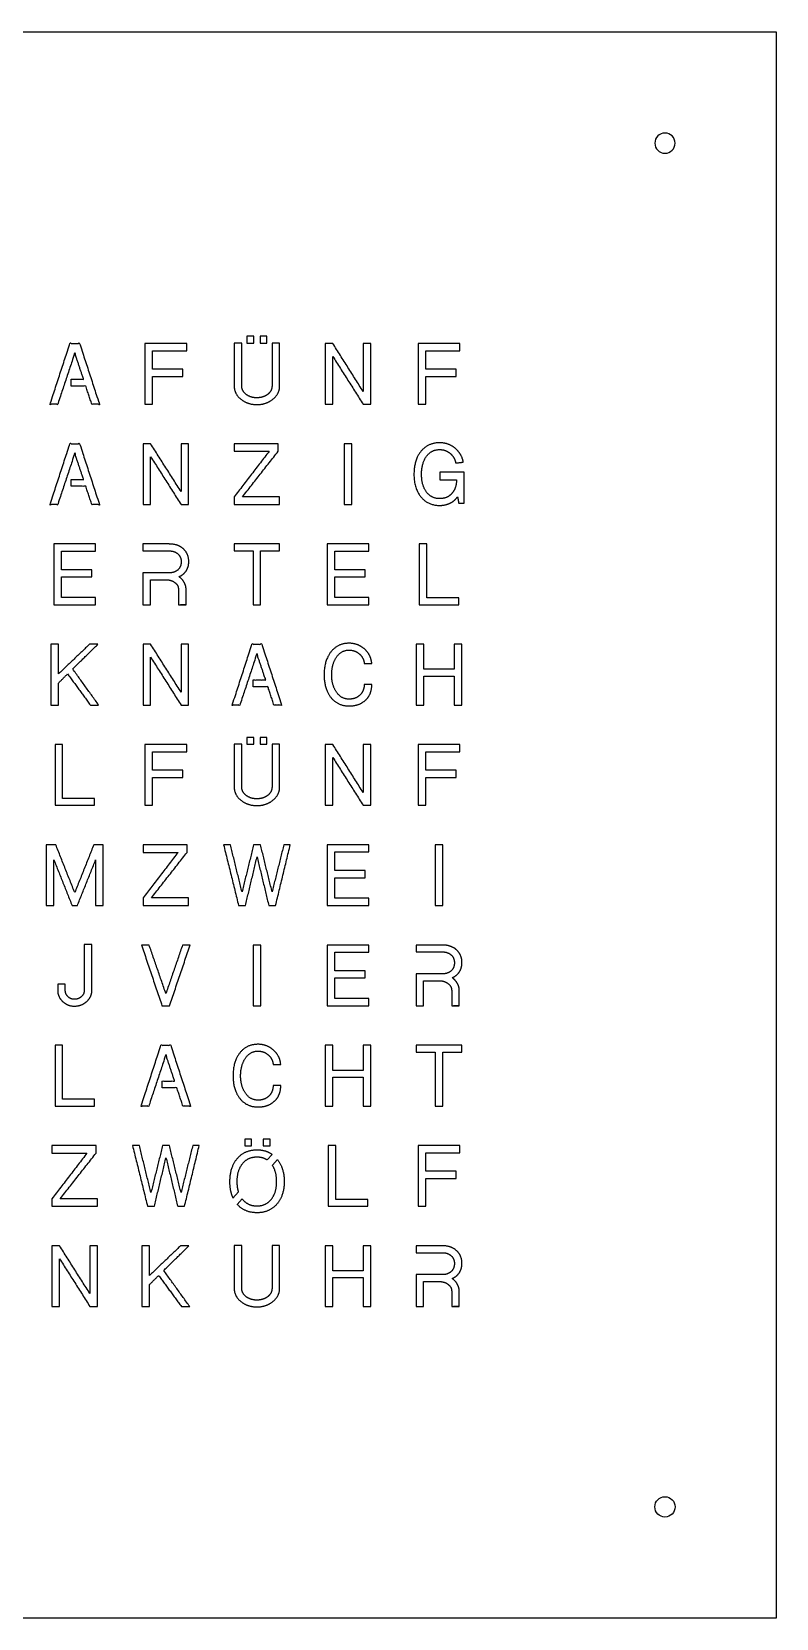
# Model space of a CAD drawing. Header units: millimetres. Extents: x -301 to 169, y -403 to 67.
# Drawn here: x -51.4 to 169.4, y -403 to 67 of the extents above; entities that cross this region are included whole.
import ezdxf

# ---------------------------------------------------------------- set-up
doc = ezdxf.new("R2010")
doc.units = ezdxf.units.MM
doc.layers.add('Kontur', color=12, linetype='Continuous', true_color=0xc80000)

msp = doc.modelspace()

# ---------------------------------------------------------------- linework, layer by layer
at = {"layer": 'Kontur'}
for p, q in [((18.49, -267.19), (19.93, -265.58)), ((20.01, -268.78), (21.52, -267.1)), ((8.32, -278.5), (9.99, -276.64)), ((9.59, -280.38), (11.06, -278.74))]:
    msp.add_line(p, q, dxfattribs=at)
msp.add_lwpolyline([(-300.59, 67.02), (169.41, 67.02), (169.41, -402.98), (-300.59, -402.98)], close=True, dxfattribs=at)
for points in [[(-10.64, -84.73), (-18.4, -84.73), (-18.4, -86.77), (-16.15, -86.77), (-10.64, -86.77)], [(-10.64, -93.28), (-16.15, -93.28), (-18.4, -93.28), (-18.4, -102.73), (-16.15, -102.73), (-16.15, -95.32), (-11.53, -95.32)], [(-7.83, -98.23), (-7.83, -102.73), (-5.58, -102.73), (-5.58, -98.23)], [(-5.58, -102.73), (-7.26, -102.73)], [(70.36, -203.53), (62.6, -203.53), (62.6, -205.57), (64.85, -205.57), (70.36, -205.57)], [(70.36, -212.08), (64.85, -212.08), (62.6, -212.08), (62.6, -221.53), (64.85, -221.53), (64.85, -214.12), (69.47, -214.12)], [(73.17, -217.03), (73.17, -221.53), (75.42, -221.53), (75.42, -217.03)], [(75.42, -221.53), (73.74, -221.53)], [(70.36, -292.63), (62.6, -292.63), (62.6, -294.67), (64.85, -294.67), (70.36, -294.67)], [(70.36, -301.18), (64.85, -301.18), (62.6, -301.18), (62.6, -310.63), (64.85, -310.63), (64.85, -303.22), (69.47, -303.22)], [(73.17, -306.13), (73.17, -310.63), (75.42, -310.63), (75.42, -306.13)], [(75.42, -310.63), (73.74, -310.63)]]:
    msp.add_lwpolyline(points, dxfattribs=at)
at = {"layer": 'Kontur', "extrusion": (0, 0, -1)}
msp.add_circle((-136.41, 34.02), 3, dxfattribs=at)
at = {"layer": 'Kontur'}
msp.add_circle((136.41, -369.98), 3, dxfattribs=at)
for points, degree in [([(12.47, -23.21), (12.47, -25.22)], 1), ([(14.48, -23.21), (12.47, -23.21)], 1), ([(14.48, -25.22), (14.48, -23.21)], 1), ([(16.39, -23.21), (16.39, -25.22)], 1), ([(18.4, -23.21), (16.39, -23.21)], 1), ([(18.4, -25.22), (18.4, -23.21)], 1), ([(-17.77, -25.33), (-17.77, -43.33)], 1), ([(-5.4, -25.33), (-17.77, -25.33)], 1), ([(-15.52, -27.46), (-5.4, -27.46)], 1), ([(-15.52, -32.96), (-15.52, -27.46)], 1), ([(-5.4, -27.46), (-5.4, -25.33)], 1), ([(8.66, -25.22), (8.66, -37.83)], 1), ([(10.91, -25.22), (8.66, -25.22)], 1), ([(10.91, -37.83), (10.91, -25.22)], 1), ([(12.47, -25.22), (14.48, -25.22)], 1), ([(16.39, -25.22), (18.4, -25.22)], 1), ([(19.91, -25.22), (19.91, -37.83)], 1), ([(22.16, -25.22), (19.91, -25.22)], 1), ([(22.16, -37.83), (22.16, -25.22)], 1), ([(35.66, -25.33), (35.66, -43.33)], 1), ([(37.91, -25.33), (35.66, -25.33)], 1), ([(46.91, -39.51), (37.91, -25.33)], 1), ([(46.91, -25.33), (46.91, -39.51)], 1), ([(49.16, -25.33), (46.91, -25.33)], 1), ([(49.16, -43.33), (49.16, -25.33)], 1), ([(63.23, -25.33), (63.23, -43.33)], 1), ([(75.6, -25.33), (63.23, -25.33)], 1), ([(65.48, -27.46), (75.6, -27.46)], 1), ([(65.48, -32.96), (65.48, -27.46)], 1), ([(75.6, -27.46), (75.6, -25.33)], 1), ([(37.91, -29.17), (46.91, -43.33)], 1), ([(37.91, -43.33), (37.91, -29.17)], 1), ([(-6.52, -32.96), (-15.52, -32.96)], 1), ([(-15.52, -35.1), (-6.52, -35.1)], 1), ([(-15.52, -43.33), (-15.52, -35.1)], 1), ([(-6.52, -35.1), (-6.52, -32.96)], 1), ([(74.48, -32.96), (65.48, -32.96)], 1), ([(65.48, -35.1), (74.48, -35.1)], 1), ([(65.48, -43.33), (65.48, -35.1)], 1), ([(74.48, -35.1), (74.48, -32.96)], 1), ([(-17.77, -43.33), (-15.52, -43.33)], 1), ([(35.66, -43.33), (37.91, -43.33)], 1), ([(46.91, -43.33), (49.16, -43.33)], 1), ([(63.23, -43.33), (65.48, -43.33)], 1), ([(-18.34, -55.03), (-18.34, -73.03)], 1), ([(-16.09, -55.03), (-18.34, -55.03)], 1), ([(-7.09, -69.21), (-16.09, -55.03)], 1), ([(-7.09, -55.03), (-7.09, -69.21)], 1), ([(-4.84, -55.03), (-7.09, -55.03)], 1), ([(-4.84, -73.03), (-4.84, -55.03)], 1), ([(8.66, -55.03), (8.66, -57.28)], 1), ([(21.72, -55.03), (8.66, -55.03)], 1), ([(21.72, -57.28), (21.72, -55.03)], 1), ([(41.29, -55.03), (41.29, -73.03)], 1), ([(43.54, -55.03), (41.29, -55.03)], 1), ([(43.54, -73.03), (43.54, -55.03)], 1), ([(-16.09, -58.87), (-7.09, -73.03)], 1), ([(-16.09, -73.03), (-16.09, -58.87)], 1), ([(19.03, -57.28), (8.66, -70.78)], 1), ([(8.66, -57.28), (19.03, -57.28)], 1), ([(11.12, -70.78), (21.72, -57.28)], 1), ([(74.36, -60.73), (76.61, -60.49)], 1), ([(69.62, -63.45), (69.62, -65.7)], 1), ([(76.84, -63.45), (69.62, -63.45)], 1), ([(69.62, -65.7), (74.59, -65.7)], 1), ([(76.84, -72.66), (76.84, -63.45)], 1), ([(-18.34, -73.03), (-16.09, -73.03)], 1), ([(-7.09, -73.03), (-4.84, -73.03)], 1), ([(8.66, -70.78), (8.66, -73.03)], 1), ([(8.66, -73.03), (22.16, -73.03)], 1), ([(22.16, -70.78), (11.12, -70.78)], 1), ([(22.16, -73.03), (22.16, -70.78)], 1), ([(41.29, -73.03), (43.54, -73.03)], 1), ([(74.92, -70.73), (75.25, -72.66)], 1), ([(75.25, -72.66), (76.84, -72.66)], 1), ([(-44.77, -84.73), (-44.77, -102.73)], 1), ([(-32.4, -84.73), (-44.77, -84.73)], 1), ([(-42.52, -86.86), (-32.4, -86.86)], 1), ([(-42.52, -92.36), (-42.52, -86.86)], 1), ([(-32.4, -86.86), (-32.4, -84.73)], 1), ([(-6.38, -86.18), (-7.97, -84.73), (-10.64, -84.73)], 2), ([(-10.64, -86.77), (-9.01, -86.77), (-8, -87.66)], 2), ([(-8, -87.66), (-7.03, -88.55), (-7.03, -90)], 2), ([(-4.78, -90), (-4.78, -87.6), (-6.38, -86.18)], 2), ([(8.66, -84.73), (8.66, -86.77)], 1), ([(22.16, -84.73), (8.66, -84.73)], 1), ([(8.66, -86.77), (14.26, -86.77)], 1), ([(14.26, -86.77), (14.26, -102.73)], 1), ([(16.51, -86.77), (22.16, -86.77)], 1), ([(16.51, -102.73), (16.51, -86.77)], 1), ([(22.16, -86.77), (22.16, -84.73)], 1), ([(36.23, -84.73), (36.23, -102.73)], 1), ([(48.6, -84.73), (36.23, -84.73)], 1), ([(38.48, -86.86), (48.6, -86.86)], 1), ([(38.48, -92.36), (38.48, -86.86)], 1), ([(48.6, -86.86), (48.6, -84.73)], 1), ([(63.57, -84.73), (63.57, -102.73)], 1), ([(65.82, -84.73), (63.57, -84.73)], 1), ([(65.82, -100.71), (65.82, -84.73)], 1), ([(-33.52, -92.36), (-42.52, -92.36)], 1), ([(-33.52, -94.5), (-33.52, -92.36)], 1), ([(-8, -92.39), (-9.01, -93.28), (-10.64, -93.28)], 2), ([(-7.03, -90), (-7.03, -91.48), (-8, -92.39)], 2), ([(-7.71, -94.41), (-6.38, -93.9), (-5.55, -92.69)], 2), ([(-5.55, -92.69), (-4.78, -91.48), (-4.78, -90)], 2), ([(47.48, -92.36), (38.48, -92.36)], 1), ([(47.48, -94.5), (47.48, -92.36)], 1), ([(-42.52, -94.5), (-33.52, -94.5)], 1), ([(-42.52, -100.59), (-42.52, -94.5)], 1), ([(-11.53, -95.32), (-10.05, -95.32), (-8.98, -96.09)], 2), ([(-8.98, -96.09), (-7.83, -96.92), (-7.83, -98.23)], 2), ([(-6.17, -96.06), (-6.73, -95.09), (-7.71, -94.41)], 2), ([(-5.58, -98.23), (-5.58, -97.1), (-6.17, -96.06)], 2), ([(38.48, -94.5), (47.48, -94.5)], 1), ([(38.48, -100.59), (38.48, -94.5)], 1), ([(-44.77, -102.73), (-32.4, -102.73)], 1), ([(-32.4, -100.59), (-42.52, -100.59)], 1), ([(-32.4, -102.73), (-32.4, -100.59)], 1), ([(14.26, -102.73), (16.51, -102.73)], 1), ([(36.23, -102.73), (48.6, -102.73)], 1), ([(48.6, -100.59), (38.48, -100.59)], 1), ([(48.6, -102.73), (48.6, -100.59)], 1), ([(63.57, -102.73), (75.26, -102.73)], 1), ([(75.26, -100.71), (65.82, -100.71)], 1), ([(75.26, -102.73), (75.26, -100.71)], 1), ([(-45.66, -114.43), (-45.66, -132.43)], 1), ([(-43.41, -114.43), (-45.66, -114.43)], 1), ([(-43.41, -123.22), (-43.41, -114.43)], 1), ([(-34.21, -114.43), (-43.41, -123.22)], 1), ([(-39.21, -121.74), (-31.72, -114.43)], 1), ([(-31.72, -114.43), (-34.21, -114.43)], 1), ([(-18.34, -114.43), (-18.34, -132.43)], 1), ([(-16.09, -114.43), (-18.34, -114.43)], 1), ([(-7.09, -128.61), (-16.09, -114.43)], 1), ([(-7.09, -114.43), (-7.09, -128.61)], 1), ([(-4.84, -114.43), (-7.09, -114.43)], 1), ([(-4.84, -132.43), (-4.84, -114.43)], 1), ([(62.66, -114.43), (62.66, -132.43)], 1), ([(64.91, -114.43), (62.66, -114.43)], 1), ([(64.91, -121.86), (64.91, -114.43)], 1), ([(73.91, -114.43), (73.91, -121.86)], 1), ([(76.16, -114.43), (73.91, -114.43)], 1), ([(76.16, -132.43), (76.16, -114.43)], 1), ([(-31.51, -132.43), (-39.21, -121.74)], 1), ([(-16.09, -118.27), (-7.09, -132.43)], 1), ([(-16.09, -132.43), (-16.09, -118.27)], 1), ([(47.24, -120.13), (49.49, -120.13)], 1), ([(73.91, -121.86), (64.91, -121.86)], 1), ([(-43.41, -125.91), (-40.72, -123.22)], 1), ([(-43.41, -132.43), (-43.41, -125.91)], 1), ([(-40.72, -123.22), (-33.97, -132.43)], 1), ([(49.49, -126.34), (47.24, -126.34)], 1), ([(64.91, -123.87), (73.91, -123.87)], 1), ([(64.91, -132.43), (64.91, -123.87)], 1), ([(73.91, -123.87), (73.91, -132.43)], 1), ([(-45.66, -132.43), (-43.41, -132.43)], 1), ([(-33.97, -132.43), (-31.51, -132.43)], 1), ([(-18.34, -132.43), (-16.09, -132.43)], 1), ([(-7.09, -132.43), (-4.84, -132.43)], 1), ([(62.66, -132.43), (64.91, -132.43)], 1), ([(73.91, -132.43), (76.16, -132.43)], 1), ([(-44.43, -144.13), (-44.43, -162.13)], 1), ([(-42.18, -144.13), (-44.43, -144.13)], 1), ([(-42.18, -160.11), (-42.18, -144.13)], 1), ([(-17.77, -144.13), (-17.77, -162.13)], 1), ([(-5.4, -144.13), (-17.77, -144.13)], 1), ([(-5.4, -146.26), (-5.4, -144.13)], 1), ([(8.66, -144.02), (8.66, -156.63)], 1), ([(10.91, -144.02), (8.66, -144.02)], 1), ([(10.91, -156.63), (10.91, -144.02)], 1), ([(12.47, -142.01), (12.47, -144.02)], 1), ([(14.48, -142.01), (12.47, -142.01)], 1), ([(12.47, -144.02), (14.48, -144.02)], 1), ([(14.48, -144.02), (14.48, -142.01)], 1), ([(16.39, -142.01), (16.39, -144.02)], 1), ([(18.4, -142.01), (16.39, -142.01)], 1), ([(16.39, -144.02), (18.4, -144.02)], 1), ([(18.4, -144.02), (18.4, -142.01)], 1), ([(19.91, -144.02), (19.91, -156.63)], 1), ([(22.16, -144.02), (19.91, -144.02)], 1), ([(22.16, -156.63), (22.16, -144.02)], 1), ([(35.66, -144.13), (35.66, -162.13)], 1), ([(37.91, -144.13), (35.66, -144.13)], 1), ([(46.91, -158.31), (37.91, -144.13)], 1), ([(46.91, -144.13), (46.91, -158.31)], 1), ([(49.16, -144.13), (46.91, -144.13)], 1), ([(49.16, -162.13), (49.16, -144.13)], 1), ([(63.23, -144.13), (63.23, -162.13)], 1), ([(75.6, -144.13), (63.23, -144.13)], 1), ([(75.6, -146.26), (75.6, -144.13)], 1), ([(-15.52, -146.26), (-5.4, -146.26)], 1), ([(-15.52, -151.76), (-15.52, -146.26)], 1), ([(37.91, -147.97), (46.91, -162.13)], 1), ([(37.91, -162.13), (37.91, -147.97)], 1), ([(65.48, -146.26), (75.6, -146.26)], 1), ([(65.48, -151.76), (65.48, -146.26)], 1), ([(-6.52, -151.76), (-15.52, -151.76)], 1), ([(-15.52, -153.9), (-6.52, -153.9)], 1), ([(-15.52, -162.13), (-15.52, -153.9)], 1), ([(-6.52, -153.9), (-6.52, -151.76)], 1), ([(74.48, -151.76), (65.48, -151.76)], 1), ([(65.48, -153.9), (74.48, -153.9)], 1), ([(65.48, -162.13), (65.48, -153.9)], 1), ([(74.48, -153.9), (74.48, -151.76)], 1), ([(-44.43, -162.13), (-32.74, -162.13)], 1), ([(-32.74, -160.11), (-42.18, -160.11)], 1), ([(-32.74, -162.13), (-32.74, -160.11)], 1), ([(-17.77, -162.13), (-15.52, -162.13)], 1), ([(35.66, -162.13), (37.91, -162.13)], 1), ([(46.91, -162.13), (49.16, -162.13)], 1), ([(63.23, -162.13), (65.48, -162.13)], 1), ([(-47.02, -173.83), (-47.02, -191.83)], 1), ([(-44.21, -173.83), (-47.02, -173.83)], 1), ([(-38.59, -188.01), (-44.21, -173.83)], 1), ([(-32.96, -173.83), (-38.59, -188.01)], 1), ([(-30.15, -173.83), (-32.96, -173.83)], 1), ([(-30.15, -191.83), (-30.15, -173.83)], 1), ([(-18.34, -173.83), (-18.34, -176.08)], 1), ([(-5.28, -173.83), (-18.34, -173.83)], 1), ([(-5.28, -176.08), (-5.28, -173.83)], 1), ([(7.56, -173.83), (5.53, -173.83)], 1), ([(5.53, -173.83), (9.99, -191.83)], 1), ([(11, -187.77), (7.56, -173.83)], 1), ([(14.45, -173.83), (11, -187.77)], 1), ([(16.48, -173.83), (14.45, -173.83)], 1), ([(19.92, -187.77), (16.48, -173.83)], 1), ([(23.39, -173.83), (19.92, -187.77)], 1), ([(20.96, -191.83), (25.31, -173.83)], 1), ([(25.31, -173.83), (23.39, -173.83)], 1), ([(36.23, -173.83), (36.23, -191.83)], 1), ([(48.6, -173.83), (36.23, -173.83)], 1), ([(48.6, -175.96), (48.6, -173.83)], 1), ([(68.29, -173.83), (68.29, -191.83)], 1), ([(70.54, -173.83), (68.29, -173.83)], 1), ([(70.54, -191.83), (70.54, -173.83)], 1), ([(-44.77, -178.33), (-39.39, -191.83)], 1), ([(-44.77, -191.83), (-44.77, -178.33)], 1), ([(-37.82, -191.83), (-32.4, -178.33)], 1), ([(-32.4, -178.33), (-32.4, -191.83)], 1), ([(-7.97, -176.08), (-18.34, -189.58)], 1), ([(-18.34, -176.08), (-7.97, -176.08)], 1), ([(-15.88, -189.58), (-5.28, -176.08)], 1), ([(12.02, -191.83), (15.46, -177.44)], 1), ([(15.46, -177.44), (18.93, -191.83)], 1), ([(38.48, -175.96), (48.6, -175.96)], 1), ([(38.48, -181.46), (38.48, -175.96)], 1), ([(47.48, -181.46), (38.48, -181.46)], 1), ([(47.48, -183.6), (47.48, -181.46)], 1), ([(38.48, -183.6), (47.48, -183.6)], 1), ([(38.48, -189.69), (38.48, -183.6)], 1), ([(-47.02, -191.83), (-44.77, -191.83)], 1), ([(-39.39, -191.83), (-37.82, -191.83)], 1), ([(-32.4, -191.83), (-30.15, -191.83)], 1), ([(-18.34, -189.58), (-18.34, -191.83)], 1), ([(-18.34, -191.83), (-4.84, -191.83)], 1), ([(-4.84, -189.58), (-15.88, -189.58)], 1), ([(-4.84, -191.83), (-4.84, -189.58)], 1), ([(9.99, -191.83), (12.02, -191.83)], 1), ([(18.93, -191.83), (20.96, -191.83)], 1), ([(36.23, -191.83), (48.6, -191.83)], 1), ([(48.6, -189.69), (38.48, -189.69)], 1), ([(48.6, -191.83), (48.6, -189.69)], 1), ([(68.29, -191.83), (70.54, -191.83)], 1), ([(-35.77, -203.42), (-35.77, -216.92)], 1), ([(-33.52, -203.42), (-35.77, -203.42)], 1), ([(-33.52, -216.92), (-33.52, -203.42)], 1), ([(-16.55, -203.53), (-18.8, -203.53)], 1), ([(-18.8, -203.53), (-12.73, -221.53)], 1), ([(-11.57, -217.91), (-16.55, -203.53)], 1), ([(-6.63, -203.53), (-11.57, -217.91)], 1), ([(-10.48, -221.53), (-4.38, -203.53)], 1), ([(-4.38, -203.53), (-6.63, -203.53)], 1), ([(14.29, -203.53), (14.29, -221.53)], 1), ([(16.54, -203.53), (14.29, -203.53)], 1), ([(16.54, -221.53), (16.54, -203.53)], 1), ([(36.23, -203.53), (36.23, -221.53)], 1), ([(48.6, -203.53), (36.23, -203.53)], 1), ([(38.48, -205.66), (48.6, -205.66)], 1), ([(38.48, -211.16), (38.48, -205.66)], 1), ([(48.6, -205.66), (48.6, -203.53)], 1), ([(74.62, -204.98), (73.03, -203.53), (70.36, -203.53)], 2), ([(70.36, -205.57), (71.99, -205.57), (73, -206.46)], 2), ([(73, -206.46), (73.97, -207.35), (73.97, -208.8)], 2), ([(76.22, -208.8), (76.22, -206.4), (74.62, -204.98)], 2), ([(47.48, -211.16), (38.48, -211.16)], 1), ([(47.48, -213.3), (47.48, -211.16)], 1), ([(73, -211.19), (71.99, -212.08), (70.36, -212.08)], 2), ([(73.97, -208.8), (73.97, -210.28), (73, -211.19)], 2), ([(73.29, -213.21), (74.62, -212.7), (75.45, -211.49)], 2), ([(75.45, -211.49), (76.22, -210.28), (76.22, -208.8)], 2), ([(-43.65, -215.12), (-43.65, -216.92)], 1), ([(-41.4, -215.12), (-43.65, -215.12)], 1), ([(-41.4, -216.92), (-41.4, -215.12)], 1), ([(38.48, -213.3), (47.48, -213.3)], 1), ([(38.48, -219.39), (38.48, -213.3)], 1), ([(69.47, -214.12), (70.95, -214.12), (72.02, -214.89)], 2), ([(72.02, -214.89), (73.17, -215.72), (73.17, -217.03)], 2), ([(74.83, -214.86), (74.27, -213.89), (73.29, -213.21)], 2), ([(75.42, -217.03), (75.42, -215.9), (74.83, -214.86)], 2), ([(-40.6, -218.82), (-41.4, -218.05), (-41.4, -216.92)], 2), ([(48.6, -219.39), (38.48, -219.39)], 1), ([(48.6, -221.53), (48.6, -219.39)], 1), ([(-12.73, -221.53), (-10.48, -221.53)], 1), ([(14.29, -221.53), (16.54, -221.53)], 1), ([(36.23, -221.53), (48.6, -221.53)], 1), ([(-44.43, -233.23), (-44.43, -251.23)], 1), ([(-42.18, -233.23), (-44.43, -233.23)], 1), ([(-42.18, -249.21), (-42.18, -233.23)], 1), ([(35.66, -233.23), (35.66, -251.23)], 1), ([(37.91, -233.23), (35.66, -233.23)], 1), ([(37.91, -240.66), (37.91, -233.23)], 1), ([(46.91, -233.23), (46.91, -240.66)], 1), ([(49.16, -233.23), (46.91, -233.23)], 1), ([(49.16, -251.23), (49.16, -233.23)], 1), ([(62.66, -233.23), (62.66, -235.27)], 1), ([(76.16, -233.23), (62.66, -233.23)], 1), ([(76.16, -235.27), (76.16, -233.23)], 1), ([(20.24, -238.93), (22.49, -238.93)], 1), ([(62.66, -235.27), (68.26, -235.27)], 1), ([(68.26, -235.27), (68.26, -251.23)], 1), ([(70.51, -235.27), (76.16, -235.27)], 1), ([(70.51, -251.23), (70.51, -235.27)], 1), ([(46.91, -240.66), (37.91, -240.66)], 1), ([(37.91, -242.67), (46.91, -242.67)], 1), ([(37.91, -251.23), (37.91, -242.67)], 1), ([(46.91, -242.67), (46.91, -251.23)], 1), ([(22.49, -245.14), (20.24, -245.14)], 1), ([(-44.43, -251.23), (-32.74, -251.23)], 1), ([(-32.74, -249.21), (-42.18, -249.21)], 1), ([(-32.74, -251.23), (-32.74, -249.21)], 1), ([(35.66, -251.23), (37.91, -251.23)], 1), ([(46.91, -251.23), (49.16, -251.23)], 1), ([(68.26, -251.23), (70.51, -251.23)], 1), ([(-45.34, -262.93), (-45.34, -265.18)], 1), ([(-32.28, -262.93), (-45.34, -262.93)], 1), ([(-32.28, -265.18), (-32.28, -262.93)], 1), ([(-19.44, -262.93), (-21.47, -262.93)], 1), ([(-21.47, -262.93), (-17.01, -280.93)], 1), ([(-16, -276.87), (-19.44, -262.93)], 1), ([(-12.55, -262.93), (-16, -276.87)], 1), ([(-10.52, -262.93), (-12.55, -262.93)], 1), ([(-7.08, -276.87), (-10.52, -262.93)], 1), ([(-3.61, -262.93), (-7.08, -276.87)], 1), ([(-6.04, -280.93), (-1.69, -262.93)], 1), ([(-1.69, -262.93), (-3.61, -262.93)], 1), ([(11.85, -261.01), (11.85, -263.03)], 1), ([(13.86, -261.01), (11.85, -261.01)], 1), ([(11.85, -263.03), (13.86, -263.03)], 1), ([(13.86, -263.03), (13.86, -261.01)], 1), ([(17.29, -261.01), (17.29, -263.03)], 1), ([(19.31, -261.01), (17.29, -261.01)], 1), ([(17.29, -263.03), (19.31, -263.03)], 1), ([(19.31, -263.03), (19.31, -261.01)], 1), ([(36.57, -262.93), (36.57, -280.93)], 1), ([(38.82, -262.93), (36.57, -262.93)], 1), ([(38.82, -278.91), (38.82, -262.93)], 1), ([(63.23, -262.93), (63.23, -280.93)], 1), ([(75.6, -262.93), (63.23, -262.93)], 1), ([(75.6, -265.06), (75.6, -262.93)], 1), ([(-34.97, -265.18), (-45.34, -278.68)], 1), ([(-45.34, -265.18), (-34.97, -265.18)], 1), ([(-42.88, -278.68), (-32.28, -265.18)], 1), ([(-14.98, -280.93), (-11.54, -266.54)], 1), ([(-11.54, -266.54), (-8.07, -280.93)], 1), ([(65.48, -265.06), (75.6, -265.06)], 1), ([(65.48, -270.56), (65.48, -265.06)], 1), ([(74.48, -270.56), (65.48, -270.56)], 1), ([(74.48, -272.7), (74.48, -270.56)], 1), ([(65.48, -272.7), (74.48, -272.7)], 1), ([(65.48, -280.93), (65.48, -272.7)], 1), ([(-45.34, -278.68), (-45.34, -280.93)], 1), ([(-45.34, -280.93), (-31.84, -280.93)], 1), ([(-31.84, -278.68), (-42.88, -278.68)], 1), ([(-31.84, -280.93), (-31.84, -278.68)], 1), ([(-17.01, -280.93), (-14.98, -280.93)], 1), ([(-8.07, -280.93), (-6.04, -280.93)], 1), ([(36.57, -280.93), (48.26, -280.93)], 1), ([(48.26, -278.91), (38.82, -278.91)], 1), ([(48.26, -280.93), (48.26, -278.91)], 1), ([(63.23, -280.93), (65.48, -280.93)], 1), ([(-45.34, -292.63), (-45.34, -310.63)], 1), ([(-43.09, -292.63), (-45.34, -292.63)], 1), ([(-34.09, -306.81), (-43.09, -292.63)], 1), ([(-34.09, -292.63), (-34.09, -306.81)], 1), ([(-31.84, -292.63), (-34.09, -292.63)], 1), ([(-31.84, -310.63), (-31.84, -292.63)], 1), ([(-18.66, -292.63), (-18.66, -310.63)], 1), ([(-16.41, -292.63), (-18.66, -292.63)], 1), ([(-16.41, -301.42), (-16.41, -292.63)], 1), ([(-7.21, -292.63), (-16.41, -301.42)], 1), ([(-12.21, -299.94), (-4.72, -292.63)], 1), ([(-4.72, -292.63), (-7.21, -292.63)], 1), ([(8.66, -292.52), (8.66, -305.13)], 1), ([(10.91, -292.52), (8.66, -292.52)], 1), ([(10.91, -305.13), (10.91, -292.52)], 1), ([(19.91, -292.52), (19.91, -305.13)], 1), ([(22.16, -292.52), (19.91, -292.52)], 1), ([(22.16, -305.13), (22.16, -292.52)], 1), ([(35.66, -292.63), (35.66, -310.63)], 1), ([(37.91, -292.63), (35.66, -292.63)], 1), ([(37.91, -300.06), (37.91, -292.63)], 1), ([(46.91, -292.63), (46.91, -300.06)], 1), ([(49.16, -292.63), (46.91, -292.63)], 1), ([(49.16, -310.63), (49.16, -292.63)], 1), ([(74.62, -294.08), (73.03, -292.63), (70.36, -292.63)], 2), ([(70.36, -294.67), (71.99, -294.67), (73, -295.56)], 2), ([(73, -295.56), (73.97, -296.45), (73.97, -297.9)], 2), ([(76.22, -297.9), (76.22, -295.5), (74.62, -294.08)], 2), ([(-43.09, -296.47), (-34.09, -310.63)], 1), ([(-43.09, -310.63), (-43.09, -296.47)], 1), ([(-4.51, -310.63), (-12.21, -299.94)], 1), ([(46.91, -300.06), (37.91, -300.06)], 1), ([(73, -300.29), (71.99, -301.18), (70.36, -301.18)], 2), ([(73.97, -297.9), (73.97, -299.38), (73, -300.29)], 2), ([(73.29, -302.31), (74.62, -301.8), (75.45, -300.59)], 2), ([(75.45, -300.59), (76.22, -299.38), (76.22, -297.9)], 2), ([(-16.41, -304.11), (-13.72, -301.42)], 1), ([(-16.41, -310.63), (-16.41, -304.11)], 1), ([(-13.72, -301.42), (-6.97, -310.63)], 1), ([(37.91, -302.07), (46.91, -302.07)], 1), ([(37.91, -310.63), (37.91, -302.07)], 1), ([(46.91, -302.07), (46.91, -310.63)], 1), ([(69.47, -303.22), (70.95, -303.22), (72.02, -303.99)], 2), ([(72.02, -303.99), (73.17, -304.82), (73.17, -306.13)], 2), ([(74.83, -303.96), (74.27, -302.99), (73.29, -302.31)], 2), ([(75.42, -306.13), (75.42, -305), (74.83, -303.96)], 2), ([(-45.34, -310.63), (-43.09, -310.63)], 1), ([(-34.09, -310.63), (-31.84, -310.63)], 1), ([(-18.66, -310.63), (-16.41, -310.63)], 1), ([(-6.97, -310.63), (-4.51, -310.63)], 1), ([(35.66, -310.63), (37.91, -310.63)], 1), ([(46.91, -310.63), (49.16, -310.63)], 1)]:
    msp.add_open_spline(points, degree=degree, dxfattribs=at)
for points, degree, knots in [([(-39.66, -37.94), (-35.33, -37.94), (-33.52, -43.33), (-31.27, -43.33), (-37.14, -25.33), (-40.04, -25.33), (-45.9, -43.33), (-43.65, -43.33), (-38.59, -28.14), (-35.98, -35.92), (-39.66, -35.92), (-39.66, -37.94)], 1, [0, 0, 4.334793, 10.017539, 12.267539, 31.197969, 34.099285, 53.029715, 55.279715, 71.288842, 79.499327, 83.182804, 85.195962, 85.195962]), ([(8.66, -37.83), (8.66, -40.29), (10.74, -41.89), (12.69, -43.43), (15.41, -43.43), (18.14, -43.43), (20.09, -41.89), (22.16, -40.29), (22.16, -37.83)], 2, [-18, -18, -18, -17, -17, -16, -16, -15, -15, -14, -14, -14]), ([(19.91, -37.83), (19.91, -39.43), (18.52, -40.47), (17.22, -41.42), (15.41, -41.42), (13.61, -41.42), (12.3, -40.47), (10.91, -39.43), (10.91, -37.83)], 2, [-11, -11, -11, -10, -10, -9, -9, -8, -8, -7, -7, -7]), ([(-39.66, -67.64), (-35.33, -67.64), (-33.52, -73.03), (-31.27, -73.03), (-37.14, -55.03), (-40.04, -55.03), (-45.9, -73.03), (-43.65, -73.03), (-38.59, -57.84), (-35.98, -65.62), (-39.66, -65.62), (-39.66, -67.64)], 1, [0, 0, 4.334793, 10.017539, 12.267539, 31.197969, 34.099285, 53.029715, 55.279715, 71.288842, 79.499327, 83.182804, 85.195962, 85.195962]), ([(76.61, -60.49), (76.16, -57.97), (74.18, -56.34), (72.2, -54.74), (69.62, -54.74), (66.16, -54.74), (64.05, -57.29), (61.98, -59.87), (61.98, -64.1)], 2, [-8, -8, -8, -7, -7, -6, -6, -5, -5, -4, -4, -4]), ([(74.59, -65.7), (74.59, -68.24), (73.23, -69.75), (71.87, -71.29), (69.62, -71.29), (67.16, -71.29), (65.71, -69.34), (64.23, -67.36), (64.23, -64.1), (64.23, -60.75), (65.71, -58.77), (67.16, -56.76), (69.62, -56.76), (71.37, -56.76), (72.7, -57.88), (74.06, -59.01), (74.36, -60.73)], 2, [-17, -17, -17, -16, -16, -15, -15, -14, -14, -13, -13, -12, -12, -11, -11, -10, -10, -9, -9, -9]), ([(61.98, -64.1), (61.98, -68.27), (64.05, -70.79), (66.16, -73.31), (69.62, -73.31), (71.22, -73.31), (72.61, -72.66), (74.06, -71.98), (74.92, -70.73)], 2, [-27, -27, -27, -26, -26, -25, -25, -24, -24, -23, -23, -23]), ([(14.34, -127.04), (18.67, -127.04), (20.48, -132.43), (22.73, -132.43), (16.86, -114.43), (13.96, -114.43), (8.1, -132.43), (10.35, -132.43), (15.41, -117.24), (18.02, -125.02), (14.34, -125.02), (14.34, -127.04)], 1, [0, 0, 4.334793, 10.017539, 12.267539, 31.197969, 34.099285, 53.029715, 55.279715, 71.288842, 79.499327, 83.182804, 85.195962, 85.195962]), ([(49.49, -120.13), (49.25, -117.55), (47.3, -115.83), (45.37, -114.14), (42.74, -114.14), (39.39, -114.14), (37.35, -116.69), (35.34, -119.27), (35.34, -123.5)], 2, [-8, -8, -8, -7, -7, -6, -6, -5, -5, -4, -4, -4]), ([(47.24, -126.34), (47.18, -128.33), (45.94, -129.51), (44.72, -130.69), (42.74, -130.69), (40.34, -130.69), (38.89, -128.44), (37.59, -126.4), (37.59, -123.5), (37.59, -120.54), (38.86, -118.47), (40.31, -116.16), (42.74, -116.16), (44.49, -116.16), (45.79, -117.28), (47.09, -118.44), (47.24, -120.13)], 2, [-17, -17, -17, -16, -16, -15, -15, -14, -14, -13, -13, -12, -12, -11, -11, -10, -10, -9, -9, -9]), ([(35.34, -123.5), (35.34, -127.67), (37.35, -130.19), (39.39, -132.71), (42.74, -132.71), (45.79, -132.71), (47.65, -130.96), (49.49, -129.24), (49.49, -126.34)], 2, [-22, -22, -22, -21, -21, -20, -20, -19, -19, -18, -18, -18]), ([(8.66, -156.63), (8.66, -159.09), (10.74, -160.69), (12.69, -162.23), (15.41, -162.23), (18.14, -162.23), (20.09, -160.69), (22.16, -159.09), (22.16, -156.63)], 2, [-18, -18, -18, -17, -17, -16, -16, -15, -15, -14, -14, -14]), ([(19.91, -156.63), (19.91, -158.23), (18.52, -159.27), (17.22, -160.22), (15.41, -160.22), (13.61, -160.22), (12.3, -159.27), (10.91, -158.23), (10.91, -156.63)], 2, [-11, -11, -11, -10, -10, -9, -9, -8, -8, -7, -7, -7]), ([(-43.65, -216.92), (-43.65, -218.91), (-42.17, -220.27), (-40.72, -221.63), (-38.71, -221.63), (-36.6, -221.63), (-35.09, -220.3), (-33.52, -218.94), (-33.52, -216.92)], 2, [-18, -18, -18, -17, -17, -16, -16, -15, -15, -14, -14, -14]), ([(-35.77, -216.92), (-35.77, -218.08), (-36.66, -218.85), (-37.52, -219.62), (-38.71, -219.62), (-39.83, -219.62), (-40.6, -218.82)], 2, [-11, -11, -11, -10, -10, -9, -9, -8, -8, -8]), ([(-12.66, -245.84), (-8.33, -245.84), (-6.52, -251.23), (-4.27, -251.23), (-10.14, -233.23), (-13.04, -233.23), (-18.9, -251.23), (-16.65, -251.23), (-11.59, -236.04), (-8.98, -243.82), (-12.66, -243.82), (-12.66, -245.84)], 1, [0, 0, 4.334793, 10.017539, 12.267539, 31.197969, 34.099285, 53.029715, 55.279715, 71.288842, 79.499327, 83.182804, 85.195962, 85.195962]), ([(22.49, -238.93), (22.25, -236.35), (20.3, -234.63), (18.37, -232.94), (15.74, -232.94), (12.39, -232.94), (10.35, -235.49), (8.34, -238.07), (8.34, -242.3)], 2, [-8, -8, -8, -7, -7, -6, -6, -5, -5, -4, -4, -4]), ([(20.24, -245.14), (20.18, -247.13), (18.94, -248.31), (17.72, -249.49), (15.74, -249.49), (13.34, -249.49), (11.89, -247.24), (10.59, -245.2), (10.59, -242.3), (10.59, -239.34), (11.86, -237.27), (13.31, -234.96), (15.74, -234.96), (17.49, -234.96), (18.79, -236.08), (20.09, -237.24), (20.24, -238.93)], 2, [-17, -17, -17, -16, -16, -15, -15, -14, -14, -13, -13, -12, -12, -11, -11, -10, -10, -9, -9, -9]), ([(8.34, -242.3), (8.34, -246.47), (10.35, -248.99), (12.39, -251.51), (15.74, -251.51), (18.79, -251.51), (20.65, -249.76), (22.49, -248.04), (22.49, -245.14)], 2, [-22, -22, -22, -21, -21, -20, -20, -19, -19, -18, -18, -18]), ([(19.93, -265.58), (18.06, -264.28), (15.43, -264.28), (11.76, -264.28), (9.54, -266.82), (7.32, -269.4), (7.32, -273.63), (7.32, -276.44), (8.32, -278.5)], 2, [16.400524, 16.400524, 16.400524, 17.117298, 17.117298, 18.117298, 18.117298, 19.117298, 19.117298, 19.790221, 19.790221, 19.790221]), ([(9.99, -276.64), (9.57, -275.31), (9.57, -273.63), (9.57, -270.29), (11.16, -268.3), (12.76, -266.29), (15.43, -266.29), (17.19, -266.29), (18.49, -267.19)], 2, [22.284218, 22.284218, 22.284218, 22.798417, 22.798417, 23.798417, 23.798417, 24.798417, 24.798417, 25.4669, 25.4669, 25.4669]), ([(21.52, -267.1), (23.51, -269.63), (23.51, -273.63), (23.51, -277.81), (21.29, -280.32), (19.1, -282.84), (15.43, -282.84), (11.8, -282.84), (9.59, -280.38)], 2, [16.392527, 16.392527, 16.392527, 17.338758, 17.338758, 18.338758, 18.338758, 19.338758, 19.338758, 20.327135, 20.327135, 20.327135]), ([(11.06, -278.74), (11.11, -278.81), (11.16, -278.87), (12.76, -280.83), (15.43, -280.83), (18.06, -280.83), (19.66, -278.87), (21.26, -276.89), (21.26, -273.63), (21.26, -270.68), (20.01, -268.78)], 2, [22.531812, 22.531812, 22.531812, 22.564447, 22.564447, 23.564447, 23.564447, 24.564447, 24.564447, 25.564447, 25.564447, 26.447871, 26.447871, 26.447871]), ([(8.66, -305.13), (8.66, -307.59), (10.74, -309.19), (12.69, -310.73), (15.41, -310.73), (18.14, -310.73), (20.09, -309.19), (22.16, -307.59), (22.16, -305.13)], 2, [-18, -18, -18, -17, -17, -16, -16, -15, -15, -14, -14, -14]), ([(19.91, -305.13), (19.91, -306.73), (18.52, -307.77), (17.22, -308.72), (15.41, -308.72), (13.61, -308.72), (12.3, -307.77), (10.91, -306.73), (10.91, -305.13)], 2, [-11, -11, -11, -10, -10, -9, -9, -8, -8, -7, -7, -7])]:
    msp.add_open_spline(points, degree=degree, knots=knots, dxfattribs=at)

doc.saveas('drawing.dxf')
